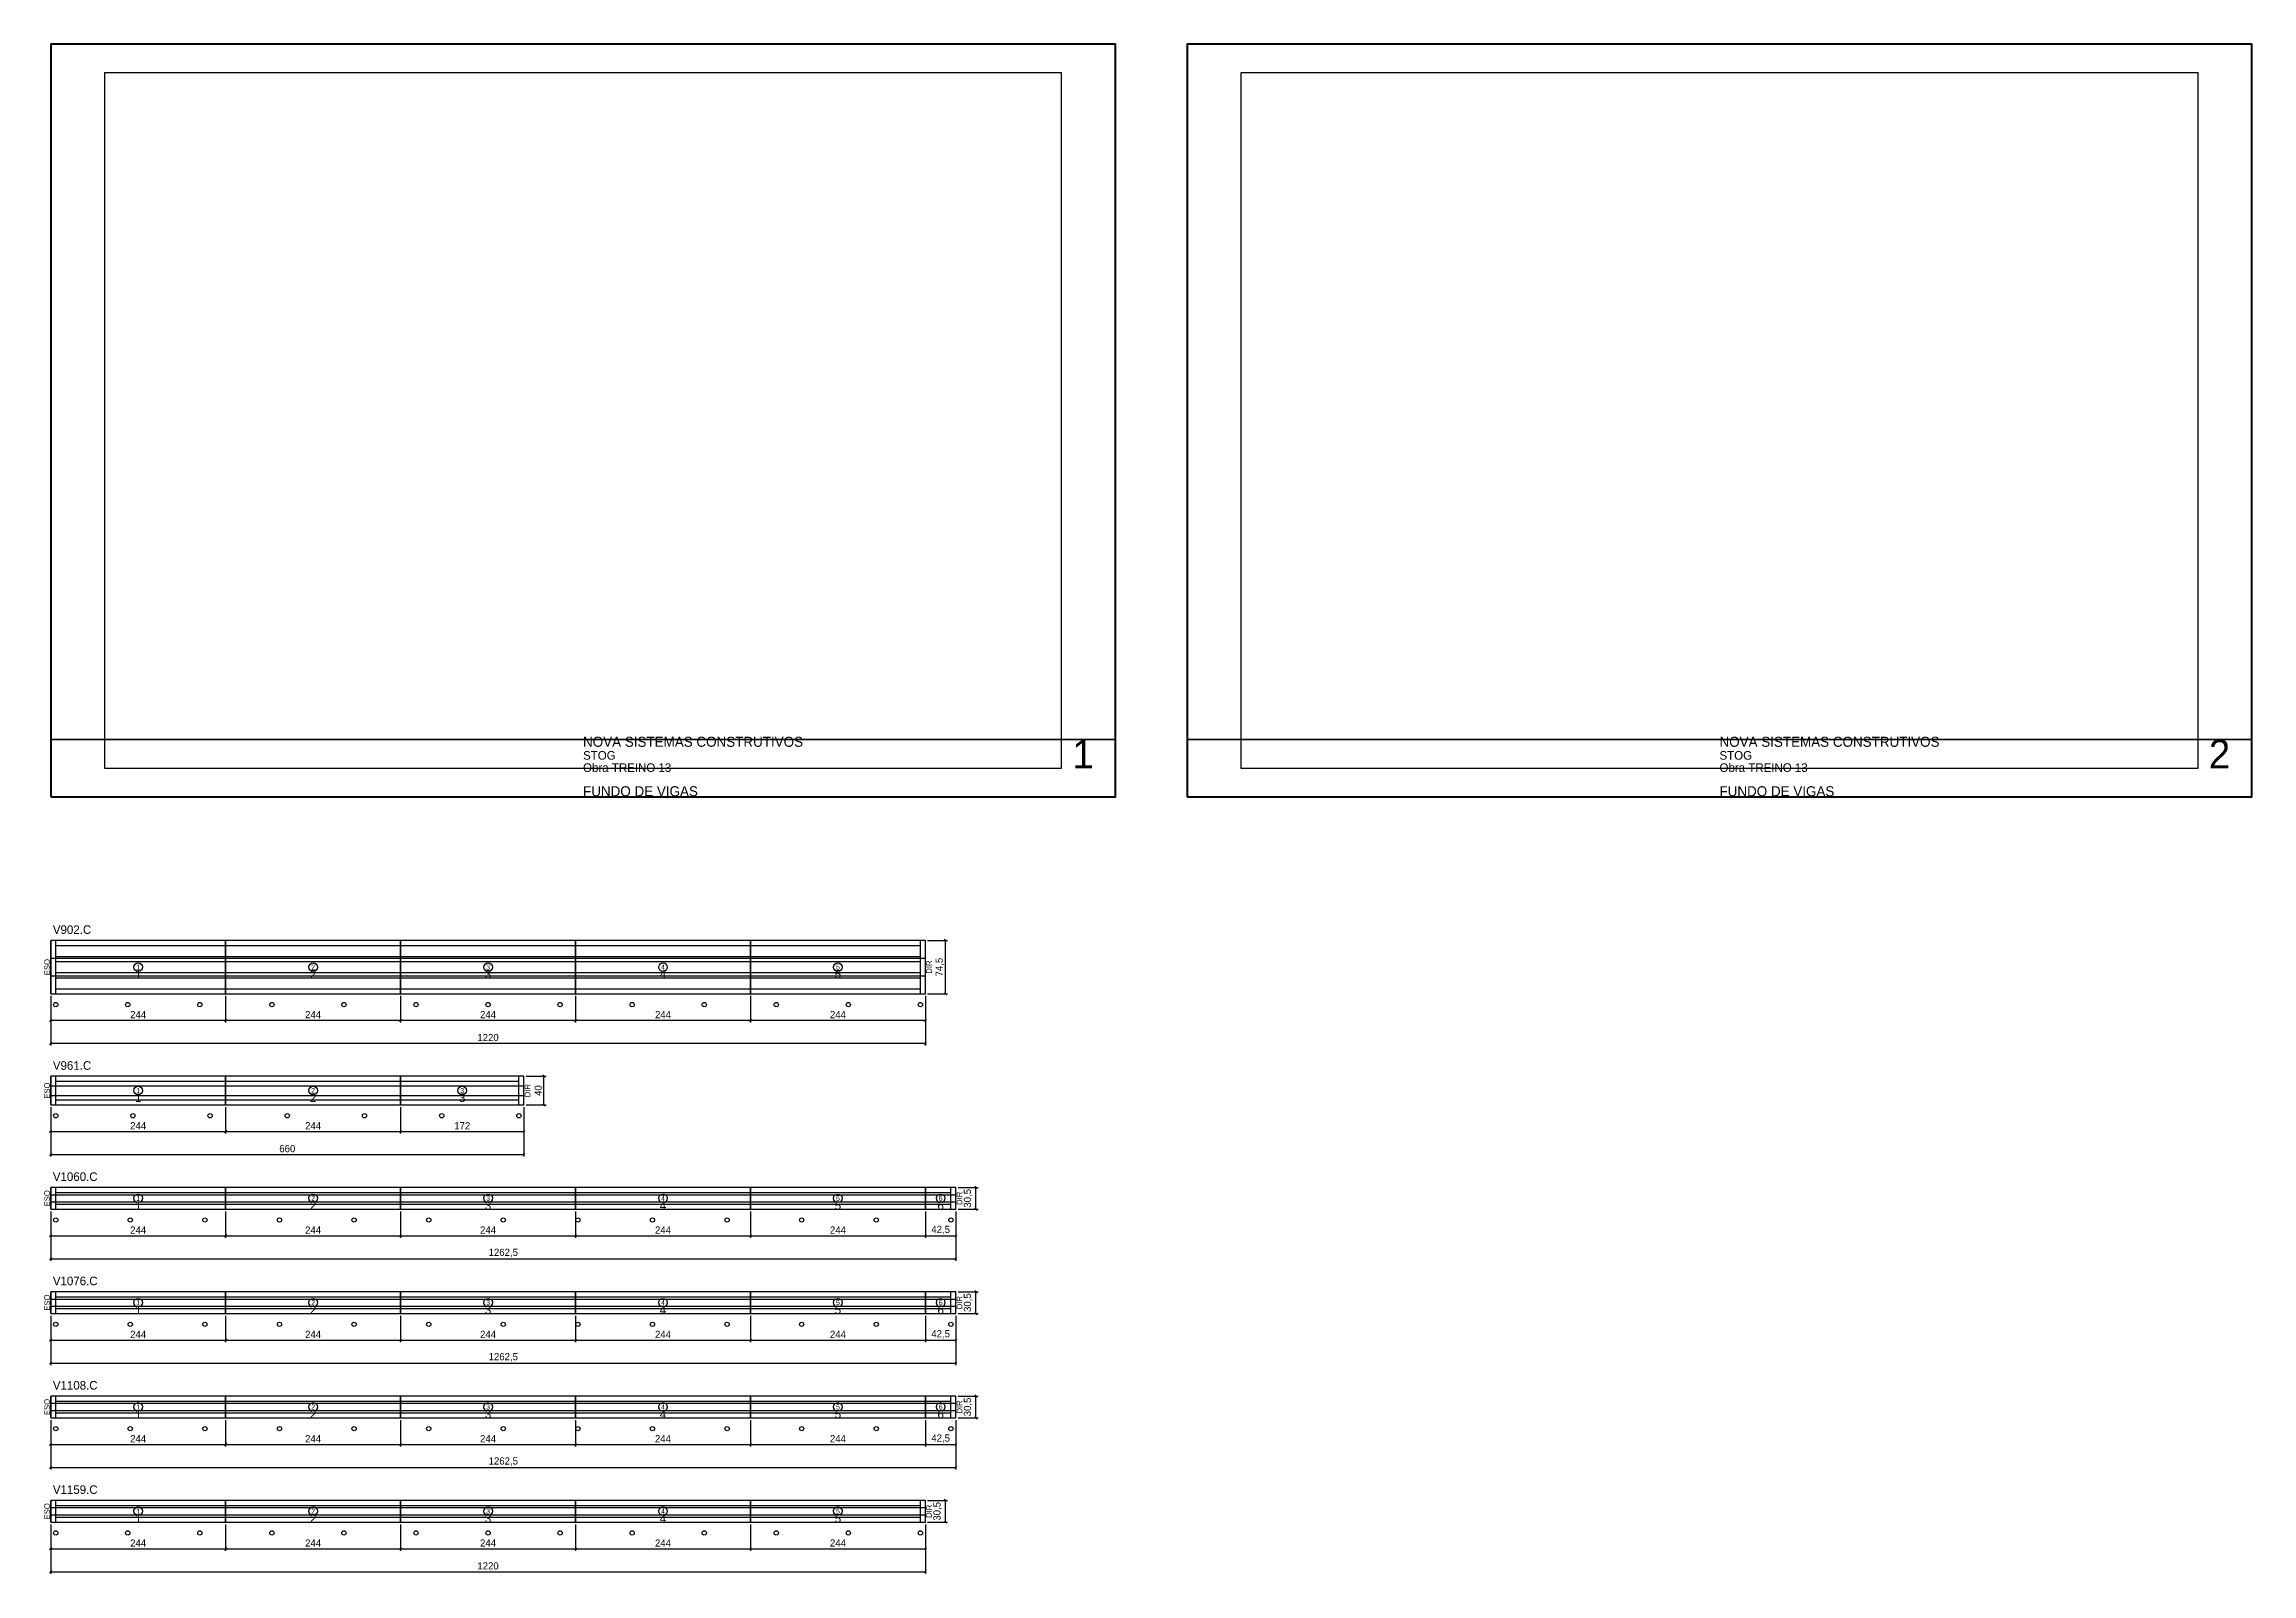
# Model space of a CAD drawing. Extents: x -10500 to 3070, y -7140 to 1250.
# Drawn here: x -9 to 3070, y -884 to 1250 of the extents above; entities that cross this region are included whole.
import ezdxf
from ezdxf.enums import TextEntityAlignment as Align

# ---------------------------------------------------------------- set-up
doc = ezdxf.new("R2010")
doc.units = 0
for name, color, linetype in [('5', 5, 'Continuous'), ('CARIMBO', 255, 'Continuous'), ('COTA', 241, 'Continuous'), ('Escoras', 224, 'Continuous'), ('Folhas', 255, 'Continuous'), ('NOMENCLATURA', 7, 'Continuous'), ('Painéis', 200, 'Continuous'), ('SARR_2.2x7', 40, 'Continuous'), ('SARR_EDITAR', 141, 'Continuous')]:
    doc.layers.add(name, color=color, linetype=linetype)
doc.dimstyles.new('PAINEL', dxfattribs={"dimtxt": 10, "dimasz": 3, "dimexe": 3, "dimexo": 3, "dimgap": 3, "dimtad": 1, "dimblk": 'OBLIQUE', "dimblk1": 'OBLIQUE', "dimcen": 2.5, "dimclrd": 4, "dimclre": 4, "dimclrt": 240, "dimazin": 3, "dimtfac": 1, "dimtmove": 0, "dimatfit": 3})

# ---------------------------------------------------------------- blocks, each defined once
blk = doc.blocks.new('nf1')
blk.add_circle((0, 0), 6)
blk.add_text('1', height=7).set_placement((0, 0), align=Align.MIDDLE_CENTER)
blk = doc.blocks.new('nf2')
blk.add_circle((0, 0), 6)
blk.add_text('2', height=7).set_placement((0, 0), align=Align.MIDDLE_CENTER)
blk = doc.blocks.new('nf3')
blk.add_circle((0, 0), 6)
blk.add_text('3', height=7).set_placement((0, 0), align=Align.MIDDLE_CENTER)
blk = doc.blocks.new('nf4')
blk.add_circle((0, 0), 6)
blk.add_text('4', height=7).set_placement((0, 0), align=Align.MIDDLE_CENTER)
blk = doc.blocks.new('nf5')
blk.add_circle((0, 0), 6)
blk.add_text('5', height=7).set_placement((0, 0), align=Align.MIDDLE_CENTER)
blk = doc.blocks.new('_OBLIQUE')
at = {"color": 0, "linetype": 'BYBLOCK'}
blk.add_line((-0.5, -0.5), (0.5, 0.5), dxfattribs=at)
blk = doc.blocks.new('nf6')
blk.add_circle((0, 0), 6)
blk.add_text('6', height=7).set_placement((0, 0), align=Align.MIDDLE_CENTER)

msp = doc.modelspace()

# ---------------------------------------------------------------- linework, layer by layer
at = {"layer": 'CARIMBO', "lineweight": 35}
for p, q in [((0, 280), (1485, 280)), ((1585, 280), (3070, 280))]:
    msp.add_line(p, q, dxfattribs=at)
at = {"layer": 'Escoras'}
for centre in [(7, -89.5), (107.5, -89.5), (208, -89.5), (308.5, -89.5), (409, -89.5), (509.5, -89.5), (610, -89.5), (710.5, -89.5), (811, -89.5), (911.5, -89.5), (1012, -89.5), (1112.5, -89.5), (1213, -89.5), (7, -244.5), (114.667, -244.5), (222.333, -244.5), (330, -244.5), (437.667, -244.5), (545.333, -244.5), (653, -244.5), (7, -390), (111.042, -390), (215.083, -390), (319.125, -390), (423.167, -390), (527.208, -390), (631.25, -390), (735.292, -390), (839.333, -390), (943.375, -390), (1047.417, -390), (1151.458, -390), (1255.5, -390), (7, -535.5), (111.042, -535.5), (215.083, -535.5), (319.125, -535.5), (423.167, -535.5), (527.208, -535.5), (631.25, -535.5), (735.292, -535.5), (839.333, -535.5), (943.375, -535.5), (1047.417, -535.5), (1151.458, -535.5), (1255.5, -535.5), (7, -681), (111.042, -681), (215.083, -681), (319.125, -681), (423.167, -681), (527.208, -681), (631.25, -681), (735.292, -681), (839.333, -681), (943.375, -681), (1047.417, -681), (1151.458, -681), (1255.5, -681), (7, -826.5), (107.5, -826.5), (208, -826.5), (308.5, -826.5), (409, -826.5), (509.5, -826.5), (610, -826.5), (710.5, -826.5), (811, -826.5), (911.5, -826.5), (1012, -826.5), (1112.5, -826.5), (1213, -826.5)]:
    msp.add_circle(centre, 3, dxfattribs=at)
at = {"layer": 'Folhas', "lineweight": 50}
for points in [[(0, 200), (1485, 200), (1485, 1250), (0, 1250)], [(1585, 200), (3070, 200), (3070, 1250), (1585, 1250)]]:
    msp.add_lwpolyline(points, close=True, dxfattribs=at)
at = {"layer": 'Folhas', "lineweight": 25}
for points in [[(75, 240), (1410, 240), (1410, 1210), (75, 1210)], [(1660, 240), (2995, 240), (2995, 1210), (1660, 1210)]]:
    msp.add_lwpolyline(points, close=True, dxfattribs=at)
at = {"layer": 'Painéis'}
for p, q in [((244, -74.5), (244, 0)), ((488, -74.5), (488, 0)), ((732, -74.5), (732, 0)), ((976, -74.5), (976, 0)), ((0, -24.833), (244, -24.833)), ((244, -24.833), (488, -24.833)), ((488, -24.833), (732, -24.833)), ((732, -24.833), (976, -24.833)), ((976, -24.833), (1220, -24.833)), ((0, -49.667), (244, -49.667)), ((244, -49.667), (488, -49.667)), ((488, -49.667), (732, -49.667)), ((732, -49.667), (976, -49.667)), ((976, -49.667), (1220, -49.667)), ((0, -202.833), (244, -202.833)), ((244, -229.5), (244, -189.5)), ((244, -202.833), (488, -202.833)), ((488, -229.5), (488, -189.5)), ((488, -202.833), (660, -202.833)), ((0, -216.167), (244, -216.167)), ((244, -216.167), (488, -216.167)), ((488, -216.167), (660, -216.167)), ((0, -354.667), (244, -354.667)), ((0, -364.833), (244, -364.833)), ((244, -375), (244, -344.5)), ((244, -354.667), (488, -354.667)), ((244, -364.833), (488, -364.833)), ((488, -375), (488, -344.5)), ((488, -354.667), (732, -354.667)), ((488, -364.833), (732, -364.833)), ((732, -375), (732, -344.5)), ((732, -354.667), (976, -354.667)), ((732, -364.833), (976, -364.833)), ((976, -375), (976, -344.5)), ((976, -354.667), (1220, -354.667)), ((976, -364.833), (1220, -364.833)), ((1220, -375), (1220, -344.5)), ((1220, -354.667), (1262.5, -354.667)), ((1220, -364.833), (1262.5, -364.833)), ((244, -520.5), (244, -490)), ((488, -520.5), (488, -490)), ((732, -520.5), (732, -490)), ((976, -520.5), (976, -490)), ((1220, -520.5), (1220, -490)), ((0, -500.167), (244, -500.167)), ((0, -510.333), (244, -510.333)), ((244, -500.167), (488, -500.167)), ((244, -510.333), (488, -510.333)), ((488, -500.167), (732, -500.167)), ((488, -510.333), (732, -510.333)), ((732, -500.167), (976, -500.167)), ((732, -510.333), (976, -510.333)), ((976, -500.167), (1220, -500.167)), ((976, -510.333), (1220, -510.333)), ((1220, -500.167), (1262.5, -500.167)), ((1220, -510.333), (1262.5, -510.333)), ((0, -645.667), (244, -645.667)), ((244, -666), (244, -635.5)), ((244, -645.667), (488, -645.667)), ((488, -666), (488, -635.5)), ((488, -645.667), (732, -645.667)), ((732, -666), (732, -635.5)), ((732, -645.667), (976, -645.667)), ((976, -666), (976, -635.5)), ((976, -645.667), (1220, -645.667)), ((1220, -666), (1220, -635.5)), ((1220, -645.667), (1262.5, -645.667)), ((0, -655.833), (244, -655.833)), ((244, -655.833), (488, -655.833)), ((488, -655.833), (732, -655.833)), ((732, -655.833), (976, -655.833)), ((976, -655.833), (1220, -655.833)), ((1220, -655.833), (1262.5, -655.833)), ((0, -791.167), (244, -791.167)), ((244, -811.5), (244, -781)), ((244, -791.167), (488, -791.167)), ((488, -811.5), (488, -781)), ((488, -791.167), (732, -791.167)), ((732, -811.5), (732, -781)), ((732, -791.167), (976, -791.167)), ((976, -811.5), (976, -781)), ((976, -791.167), (1220, -791.167)), ((0, -801.333), (244, -801.333)), ((244, -801.333), (488, -801.333)), ((488, -801.333), (732, -801.333)), ((732, -801.333), (976, -801.333)), ((976, -801.333), (1220, -801.333))]:
    msp.add_line(p, q, dxfattribs=at)
for points in [[(0, -74.5), (244, -74.5), (244, 0), (0, 0)], [(244, -74.5), (488, -74.5), (488, 0), (244, 0)], [(488, -74.5), (732, -74.5), (732, 0), (488, 0)], [(732, -74.5), (976, -74.5), (976, 0), (732, 0)], [(976, -74.5), (1220, -74.5), (1220, 0), (976, 0)], [(0, -229.5), (244, -229.5), (244, -189.5), (0, -189.5)], [(244, -229.5), (488, -229.5), (488, -189.5), (244, -189.5)], [(488, -229.5), (660, -229.5), (660, -189.5), (488, -189.5)], [(0, -375), (244, -375), (244, -344.5), (0, -344.5)], [(244, -375), (488, -375), (488, -344.5), (244, -344.5)], [(488, -375), (732, -375), (732, -344.5), (488, -344.5)], [(732, -375), (976, -375), (976, -344.5), (732, -344.5)], [(976, -375), (1220, -375), (1220, -344.5), (976, -344.5)], [(1220, -375), (1262.5, -375), (1262.5, -344.5), (1220, -344.5)], [(0, -520.5), (244, -520.5), (244, -490), (0, -490)], [(244, -520.5), (488, -520.5), (488, -490), (244, -490)], [(488, -520.5), (732, -520.5), (732, -490), (488, -490)], [(732, -520.5), (976, -520.5), (976, -490), (732, -490)], [(976, -520.5), (1220, -520.5), (1220, -490), (976, -490)], [(1220, -520.5), (1262.5, -520.5), (1262.5, -490), (1220, -490)], [(0, -666), (244, -666), (244, -635.5), (0, -635.5)], [(244, -666), (488, -666), (488, -635.5), (244, -635.5)], [(488, -666), (732, -666), (732, -635.5), (488, -635.5)], [(732, -666), (976, -666), (976, -635.5), (732, -635.5)], [(976, -666), (1220, -666), (1220, -635.5), (976, -635.5)], [(1220, -666), (1262.5, -666), (1262.5, -635.5), (1220, -635.5)], [(0, -811.5), (244, -811.5), (244, -781), (0, -781)], [(244, -811.5), (488, -811.5), (488, -781), (244, -781)], [(488, -811.5), (732, -811.5), (732, -781), (488, -781)], [(732, -811.5), (976, -811.5), (976, -781), (732, -781)], [(976, -811.5), (1220, -811.5), (1220, -781), (976, -781)]]:
    msp.add_lwpolyline(points, close=True, dxfattribs=at)
at = {"layer": 'SARR_2.2x7'}
for p, q in [((7, -74.5), (7, 0)), ((1213, -74.5), (1213, 0)), ((7, -7), (244, -7)), ((7, -22.5), (244, -22.5)), ((7, -29.5), (244, -29.5)), ((244, -7), (488, -7)), ((244, -22.5), (488, -22.5)), ((244, -29.5), (488, -29.5)), ((488, -7), (732, -7)), ((488, -22.5), (732, -22.5)), ((488, -29.5), (732, -29.5)), ((732, -7), (976, -7)), ((732, -22.5), (976, -22.5)), ((732, -29.5), (976, -29.5)), ((976, -7), (1213, -7)), ((976, -22.5), (1213, -22.5)), ((976, -29.5), (1213, -29.5)), ((7, -45), (244, -45)), ((7, -52), (244, -52)), ((244, -45), (488, -45)), ((244, -52), (488, -52)), ((488, -45), (732, -45)), ((488, -52), (732, -52)), ((732, -45), (976, -45)), ((732, -52), (976, -52)), ((976, -45), (1213, -45)), ((976, -52), (1213, -52)), ((7, -67.5), (244, -67.5)), ((244, -67.5), (488, -67.5)), ((488, -67.5), (732, -67.5)), ((732, -67.5), (976, -67.5)), ((976, -67.5), (1213, -67.5)), ((7, -229.5), (7, -189.5)), ((7, -196.5), (244, -196.5)), ((244, -196.5), (488, -196.5)), ((488, -196.5), (653, -196.5)), ((653, -229.5), (653, -189.5)), ((7, -222.5), (244, -222.5)), ((244, -222.5), (488, -222.5)), ((488, -222.5), (653, -222.5)), ((7, -375), (7, -344.5)), ((7, -351.5), (244, -351.5)), ((7, -368), (244, -368)), ((244, -351.5), (488, -351.5)), ((244, -368), (488, -368)), ((488, -351.5), (732, -351.5)), ((488, -368), (732, -368)), ((732, -351.5), (976, -351.5)), ((732, -368), (976, -368)), ((976, -351.5), (1220, -351.5)), ((976, -368), (1220, -368)), ((1220, -351.5), (1255.5, -351.5)), ((1220, -368), (1255.5, -368)), ((1255.5, -375), (1255.5, -344.5)), ((7, -520.5), (7, -490)), ((1255.5, -520.5), (1255.5, -490)), ((7, -497), (244, -497)), ((7, -513.5), (244, -513.5)), ((244, -497), (488, -497)), ((244, -513.5), (488, -513.5)), ((488, -497), (732, -497)), ((488, -513.5), (732, -513.5)), ((732, -497), (976, -497)), ((732, -513.5), (976, -513.5)), ((976, -497), (1220, -497)), ((976, -513.5), (1220, -513.5)), ((1220, -497), (1255.5, -497)), ((1220, -513.5), (1255.5, -513.5)), ((7, -666), (7, -635.5)), ((7, -642.5), (244, -642.5)), ((244, -642.5), (488, -642.5)), ((488, -642.5), (732, -642.5)), ((732, -642.5), (976, -642.5)), ((976, -642.5), (1220, -642.5)), ((1220, -642.5), (1255.5, -642.5)), ((1255.5, -666), (1255.5, -635.5)), ((7, -659), (244, -659)), ((244, -659), (488, -659)), ((488, -659), (732, -659)), ((732, -659), (976, -659)), ((976, -659), (1220, -659)), ((1220, -659), (1255.5, -659)), ((7, -811.5), (7, -781)), ((7, -788), (244, -788)), ((244, -788), (488, -788)), ((488, -788), (732, -788)), ((732, -788), (976, -788)), ((976, -788), (1213, -788)), ((1213, -811.5), (1213, -781)), ((7, -804.5), (244, -804.5)), ((244, -804.5), (488, -804.5)), ((488, -804.5), (732, -804.5)), ((732, -804.5), (976, -804.5)), ((976, -804.5), (1213, -804.5))]:
    msp.add_line(p, q, dxfattribs=at)
at = {"layer": 'SARR_EDITAR'}
for p, q in [((0, -74.5), (0, 0)), ((1220, -74.5), (1220, 0)), ((0, -229.5), (0, -189.5)), ((660, -229.5), (660, -189.5)), ((0, -375), (0, -344.5)), ((1262.5, -375), (1262.5, -344.5)), ((0, -520.5), (0, -490)), ((1262.5, -520.5), (1262.5, -490)), ((0, -666), (0, -635.5)), ((1262.5, -666), (1262.5, -635.5)), ((0, -811.5), (0, -781)), ((1220, -811.5), (1220, -781))]:
    msp.add_line(p, q, dxfattribs=at)

# ---------------------------------------------------------------- block references
at = {"layer": 'COTA'}
for name, p in [('nf1', (122, -37.25)), ('nf2', (366, -37.25)), ('nf3', (610, -37.25)), ('nf4', (854, -37.25)), ('nf5', (1098, -37.25)), ('nf1', (122, -209.5)), ('nf2', (366, -209.5)), ('nf3', (574, -209.5)), ('nf1', (122, -359.75)), ('nf2', (366, -359.75)), ('nf3', (610, -359.75)), ('nf4', (854, -359.75)), ('nf5', (1098, -359.75)), ('nf6', (1241.25, -359.75)), ('nf1', (122, -505.25)), ('nf2', (366, -505.25)), ('nf3', (610, -505.25)), ('nf4', (854, -505.25)), ('nf5', (1098, -505.25)), ('nf6', (1241.25, -505.25)), ('nf1', (122, -650.75)), ('nf2', (366, -650.75)), ('nf3', (610, -650.75)), ('nf4', (854, -650.75)), ('nf5', (1098, -650.75)), ('nf6', (1241.25, -650.75)), ('nf1', (122, -796.25)), ('nf2', (366, -796.25)), ('nf3', (610, -796.25)), ('nf4', (854, -796.25)), ('nf5', (1098, -796.25))]:
    msp.add_blockref(name, p, dxfattribs=at)

# ---------------------------------------------------------------- texts
at = {"layer": '5'}
for s, p in [('ESQ', (-5, -37.25)), ('DIR', (1225, -37.25)), ('ESQ', (-5, -209.5)), ('DIR', (665, -209.5)), ('ESQ', (-5, -359.75)), ('DIR', (1267.5, -359.75)), ('ESQ', (-5, -505.25)), ('DIR', (1267.5, -505.25)), ('ESQ', (-5, -650.75)), ('DIR', (1267.5, -650.75)), ('ESQ', (-5, -796.25)), ('DIR', (1225, -796.25))]:
    msp.add_text(s, height=8, rotation=90, dxfattribs=at).set_placement(p, align=Align.MIDDLE_CENTER)
for s, p in [('1', (122, -47.25)), ('2', (366, -47.25)), ('3', (610, -47.25)), ('4', (854, -47.25)), ('5', (1098, -47.25)), ('1', (122, -219.5)), ('2', (366, -219.5)), ('3', (574, -219.5)), ('1', (122, -369.75)), ('2', (366, -369.75)), ('3', (610, -369.75)), ('4', (854, -369.75)), ('5', (1098, -369.75)), ('6', (1241.25, -369.75)), ('1', (122, -515.25)), ('2', (366, -515.25)), ('3', (610, -515.25)), ('4', (854, -515.25)), ('5', (1098, -515.25)), ('6', (1241.25, -515.25)), ('1', (122, -660.75)), ('2', (366, -660.75)), ('3', (610, -660.75)), ('4', (854, -660.75)), ('5', (1098, -660.75)), ('6', (1241.25, -660.75)), ('1', (122, -806.25)), ('2', (366, -806.25)), ('3', (610, -806.25)), ('4', (854, -806.25)), ('5', (1098, -806.25))]:
    msp.add_text(s, height=12, dxfattribs=at).set_placement(p, align=Align.MIDDLE_CENTER)
at = {"layer": 'CARIMBO'}
for s, height, p in [('NOVA SISTEMAS CONSTRUTIVOS', 14, (742.5, 270)), ('1', 40, (1425, 240)), ('NOVA SISTEMAS CONSTRUTIVOS', 14, (2327.5, 270)), ('2', 40, (3010, 240)), ('STOG', 12, (742.5, 252)), ('Obra TREINO 13', 12, (742.5, 235)), ('STOG', 12, (2327.5, 252)), ('Obra TREINO 13', 12, (2327.5, 235)), ('FUNDO DE VIGAS', 14, (742.5, 201)), ('FUNDO DE VIGAS', 14, (2327.5, 201))]:
    msp.add_text(s, height=height, dxfattribs=at).set_placement(p)
at = {"layer": 'NOMENCLATURA'}
for s, p in [('V902.C', (3, 9)), ('V961.C', (3, -180.5)), ('V1060.C', (3, -335.5)), ('V1076.C', (3, -481)), ('V1108.C', (3, -626.5)), ('V1159.C', (3, -772))]:
    msp.add_text(s, height=12, dxfattribs=at).set_placement(p)

# ---------------------------------------------------------------- dimensions: what is measured, and where the dimension line sits
at = {"layer": 'COTA'}
for base, p1, p2 in [((1248, -74.5), (1220, -74.5), (1220, 0)), ((688, -229.5), (660, -229.5), (660, -189.5)), ((1290.5, -375), (1262.5, -375), (1262.5, -344.5)), ((1290.5, -520.5), (1262.5, -520.5), (1262.5, -490)), ((1290.5, -666), (1262.5, -666), (1262.5, -635.5)), ((1248, -811.5), (1220, -811.5), (1220, -781))]:
    msp.add_linear_dim(base=base, p1=p1, p2=p2, angle=90, dimstyle='PAINEL', dxfattribs=at).render()
for base, p1, p2 in [((0, -111.5), (0, -74.5), (244, -74.5)), ((0, -143.5), (0, -74.5), (1220, -74.5)), ((244, -111.5), (244, -74.5), (488, -74.5)), ((488, -111.5), (488, -74.5), (732, -74.5)), ((732, -111.5), (732, -74.5), (976, -74.5)), ((976, -111.5), (976, -74.5), (1220, -74.5)), ((0, -266.5), (0, -229.5), (244, -229.5)), ((0, -298.5), (0, -229.5), (660, -229.5)), ((244, -266.5), (244, -229.5), (488, -229.5)), ((488, -266.5), (488, -229.5), (660, -229.5)), ((0, -412), (0, -375), (244, -375)), ((0, -444), (0, -375), (1262.5, -375)), ((244, -412), (244, -375), (488, -375)), ((488, -412), (488, -375), (732, -375)), ((732, -412), (732, -375), (976, -375)), ((976, -412), (976, -375), (1220, -375)), ((1220, -412), (1220, -375), (1262.5, -375)), ((0, -557.5), (0, -520.5), (244, -520.5)), ((0, -589.5), (0, -520.5), (1262.5, -520.5)), ((244, -557.5), (244, -520.5), (488, -520.5)), ((488, -557.5), (488, -520.5), (732, -520.5)), ((732, -557.5), (732, -520.5), (976, -520.5)), ((976, -557.5), (976, -520.5), (1220, -520.5)), ((1220, -557.5), (1220, -520.5), (1262.5, -520.5)), ((0, -703), (0, -666), (244, -666)), ((0, -735), (0, -666), (1262.5, -666)), ((244, -703), (244, -666), (488, -666)), ((488, -703), (488, -666), (732, -666)), ((732, -703), (732, -666), (976, -666)), ((976, -703), (976, -666), (1220, -666)), ((1220, -703), (1220, -666), (1262.5, -666)), ((0, -848.5), (0, -811.5), (244, -811.5)), ((0, -880.5), (0, -811.5), (1220, -811.5)), ((244, -848.5), (244, -811.5), (488, -811.5)), ((488, -848.5), (488, -811.5), (732, -811.5)), ((732, -848.5), (732, -811.5), (976, -811.5)), ((976, -848.5), (976, -811.5), (1220, -811.5))]:
    msp.add_linear_dim(base=base, p1=p1, p2=p2, dimstyle='PAINEL', dxfattribs=at).render()

doc.saveas('drawing.dxf')
